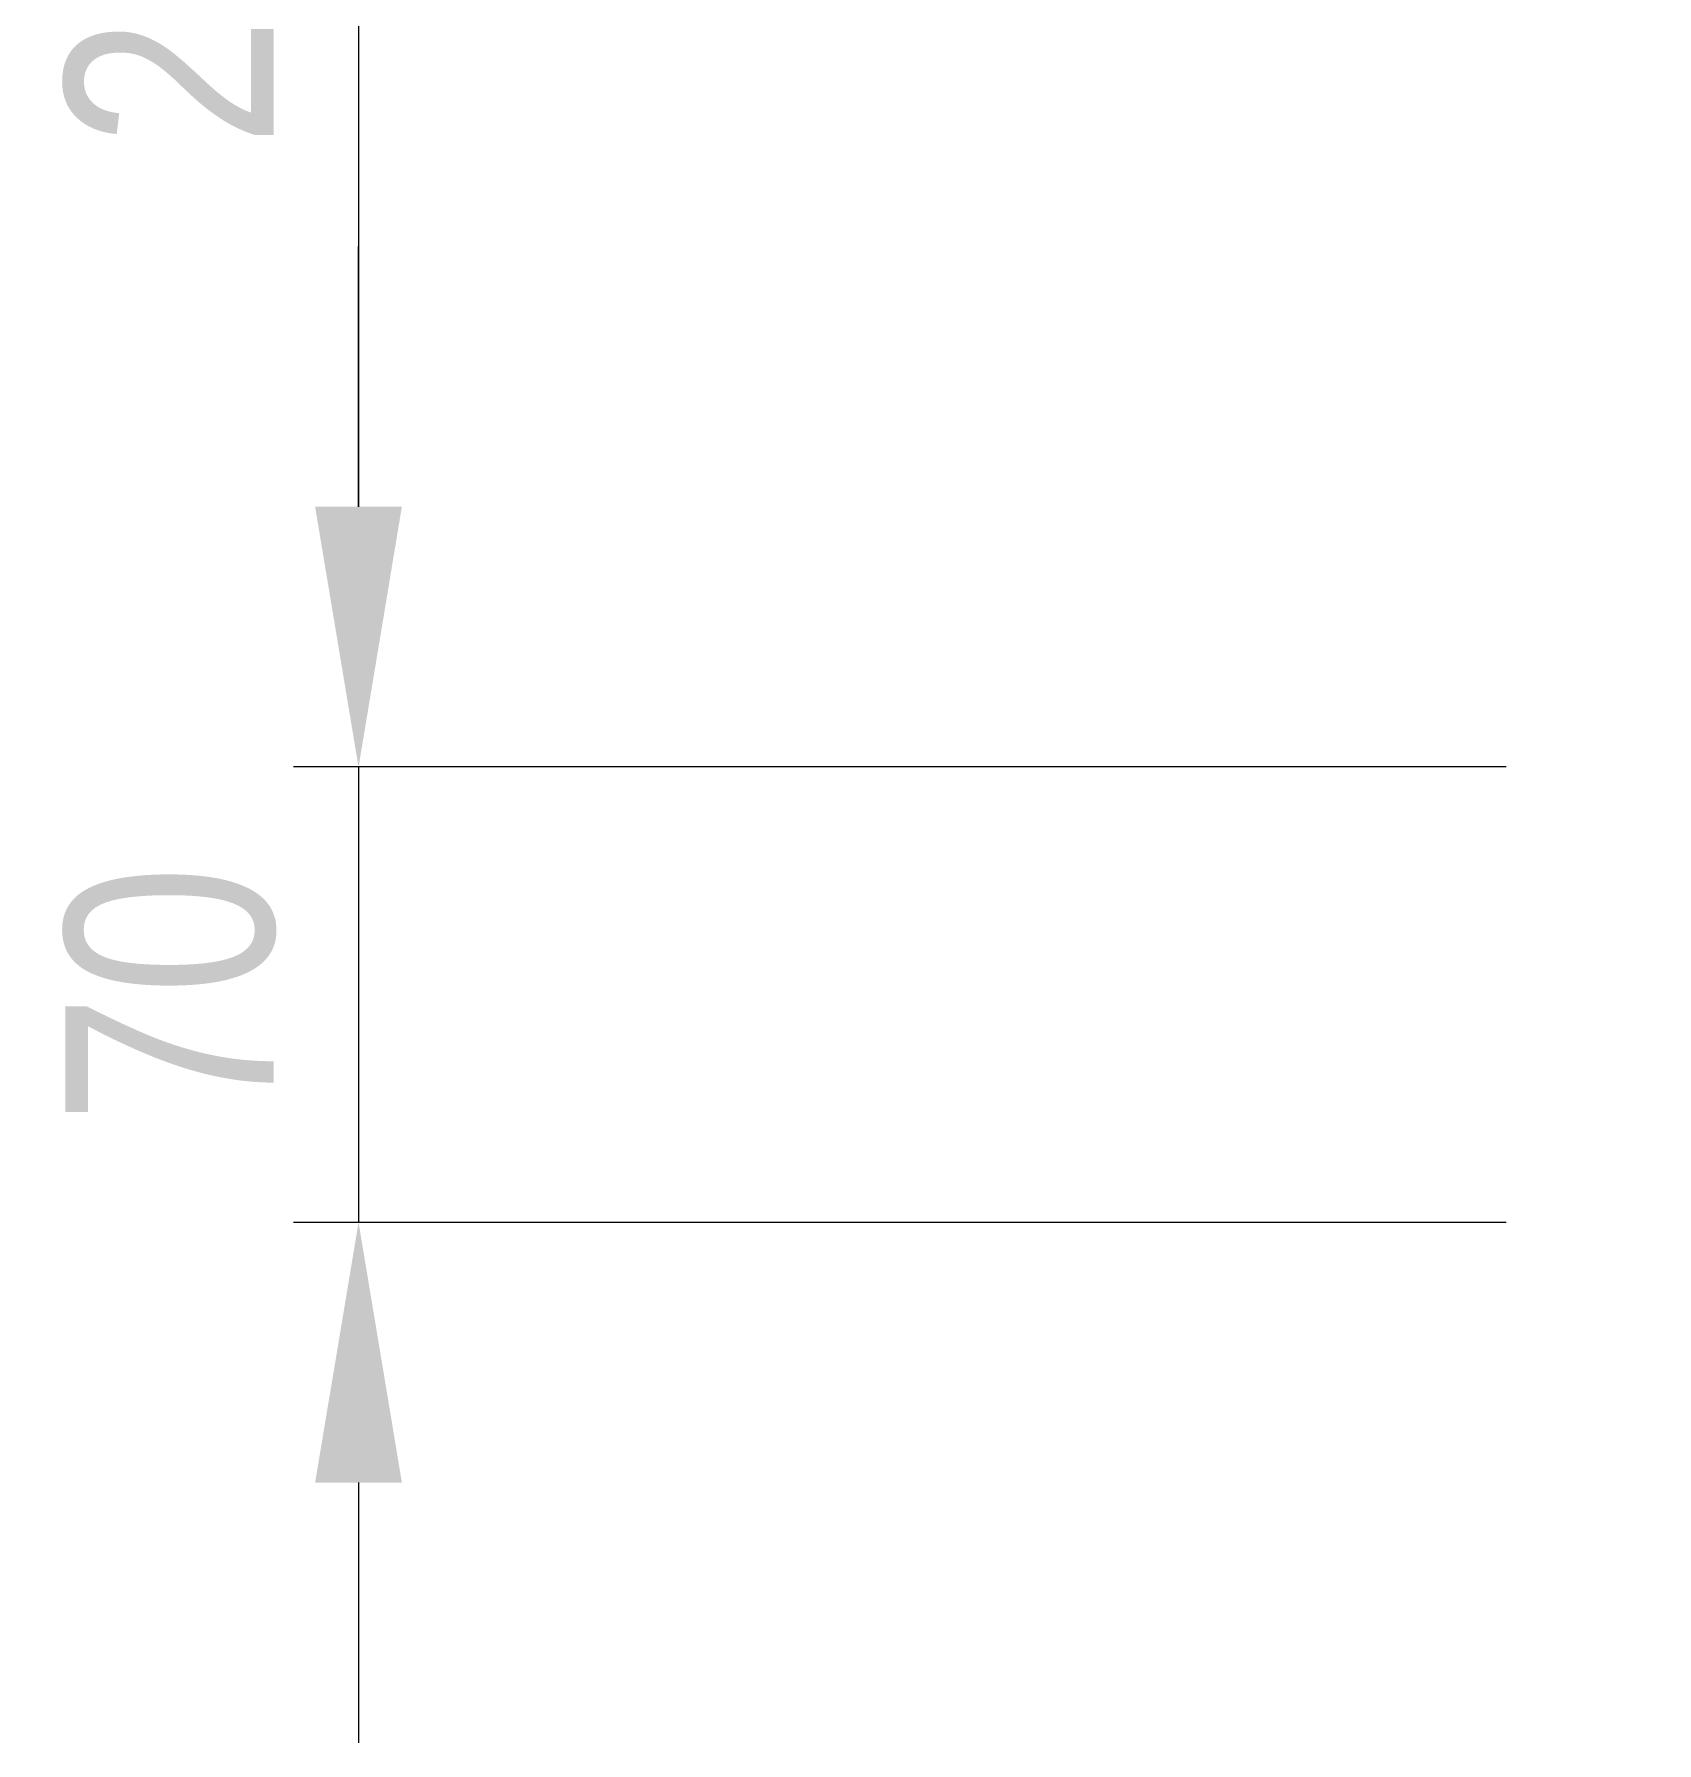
# Model space of a CAD drawing. Header units: millimetres. Extents: x 11004 to 17146, y 3085 to 7285.
# Drawn here: x 13004.8 to 13254.1, y 5110.1 to 5372.7 of the extents above; entities that cross this region are included whole.
import ezdxf

# ---------------------------------------------------------------- set-up
doc = ezdxf.new("R2010")
doc.units = ezdxf.units.MM
doc.header["$LTSCALE"] = 0.3
doc.styles.add('SEACAD_Arial', font='arial.ttf', dxfattribs={"width": 0.8})
doc.dimstyles.new('ISO-25', dxfattribs={"dimtxt": 1.6, "dimasz": 2, "dimexe": 0.5, "dimexo": 1.5, "dimtad": 1, "dimdec": 0, "dimtxsty": 'SEACAD_Arial', "dimcen": 2, "dimadec": 0, "dimazin": 0, "dimtfac": 1, "dimtdec": 0, "dimtmove": 0, "dimatfit": 3, "dimfxl": 1, "dimarcsym": 0})

# ---------------------------------------------------------------- blocks, each defined once
blk = doc.blocks.new('*D149')
at = {"color": 0, "lineweight": -2, "transparency": 16777216}
for p, q in [((13230.97, 5510.45), (13044.61, 5510.45)), ((13054.61, 5470.45), (13054.61, 5300.11)), ((13230.97, 5260.11), (13044.61, 5260.11))]:
    blk.add_line(p, q, dxfattribs=at)
at = {"color": 0, "transparency": 16777216}
for points in [[(13047.94, 5470.45), (13061.27, 5470.45), (13054.61, 5510.45)], [(13047.94, 5300.11), (13061.27, 5300.11), (13054.61, 5260.11)]]:
    blk.add_solid(points, dxfattribs=at)
at = {"layer": 'Defpoints', "color": 0, "transparency": 16777216}
for p in [(13260.97, 5510.45), (13054.61, 5260.11), (13260.97, 5260.11)]:
    blk.add_point(p, dxfattribs=at)
at = {"color": 0, "transparency": 16777216, "insert": (13025.77, 5385.28), "char_height": 32, "attachment_point": 5, "rotation": 90, "style": 'SEACAD_Arial'}
blk.add_mtext('250', dxfattribs=at)
blk = doc.blocks.new('*D150')
at = {"color": 0, "lineweight": -2, "transparency": 16777216}
for p, q in [((13054.61, 5300.11), (13054.61, 5340.11)), ((13230.97, 5260.11), (13044.61, 5260.11)), ((13054.61, 5260.11), (13054.61, 5190.12)), ((13230.97, 5190.12), (13044.61, 5190.12)), ((13054.61, 5150.12), (13054.61, 5110.12))]:
    blk.add_line(p, q, dxfattribs=at)
at = {"color": 0, "transparency": 16777216}
for points in [[(13047.94, 5300.11), (13061.27, 5300.11), (13054.61, 5260.11)], [(13047.94, 5150.12), (13061.27, 5150.12), (13054.61, 5190.12)]]:
    blk.add_solid(points, dxfattribs=at)
at = {"layer": 'Defpoints', "color": 0, "transparency": 16777216}
for p in [(13260.97, 5260.11), (13054.61, 5190.12), (13260.97, 5190.12)]:
    blk.add_point(p, dxfattribs=at)
at = {"color": 0, "transparency": 16777216, "insert": (13025.77, 5225.11), "char_height": 32, "attachment_point": 5, "rotation": 90, "style": 'SEACAD_Arial'}
blk.add_mtext('70', dxfattribs=at)

msp = doc.modelspace()

# ---------------------------------------------------------------- dimensions: what is measured, and where the dimension line sits
for base, p1, p2, picture, middle in [((13054.61, 5260.11), (13260.97, 5510.45), (13260.97, 5260.11), '*D149', (13025.77, 5385.28)), ((13054.61, 5190.12), (13260.97, 5260.11), (13260.97, 5190.12), '*D150', (13025.77, 5225.11))]:
    dim = msp.add_linear_dim(base=base, p1=p1, p2=p2, angle=90, dimstyle='ISO-25')
    dim.commit()
    dim.dimension.update_dxf_attribs({"geometry": picture, "text_midpoint": middle})

doc.saveas('drawing.dxf')
